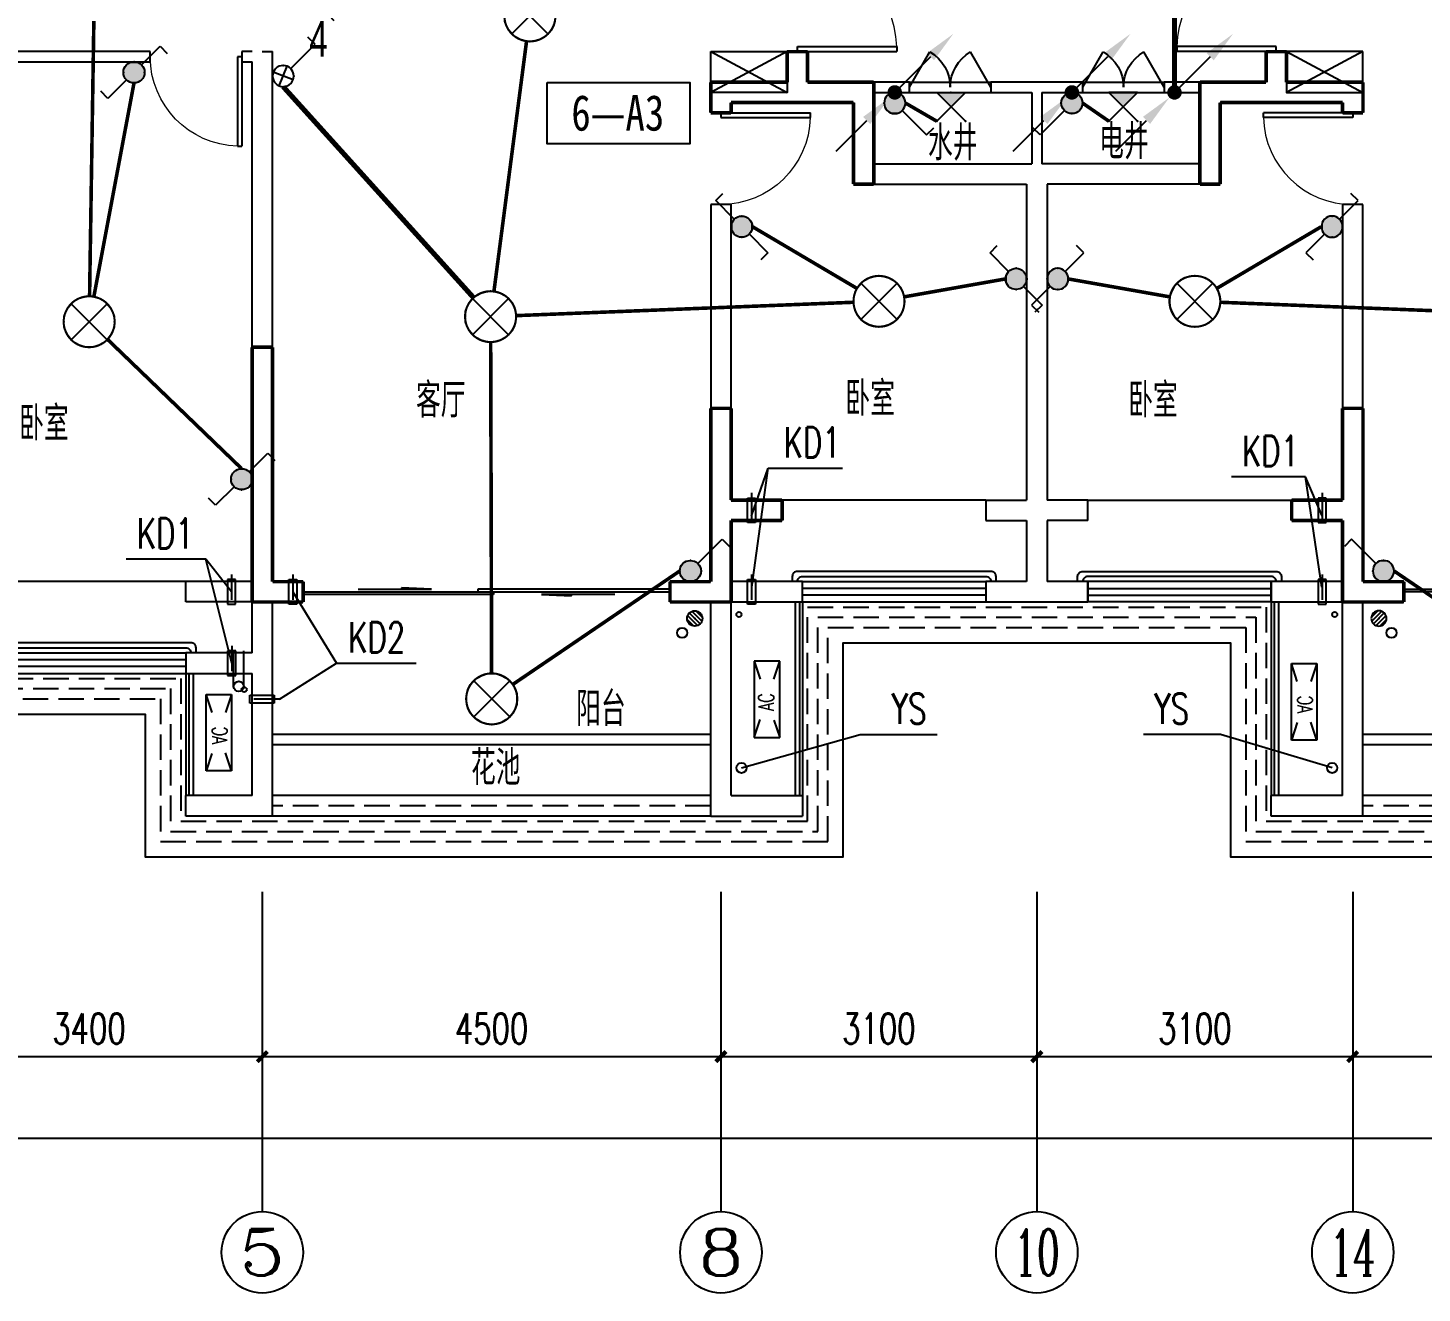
# Model space of a CAD drawing. Extents: x -993182 to -819982, y 169304 to 600104.
# Drawn here: x -979249 to -965568, y 327854 to 340267 of the extents above; entities that cross this region are included whole.
import ezdxf
from ezdxf.enums import TextEntityAlignment as Align

# ---------------------------------------------------------------- set-up
doc = ezdxf.new("R2010")
doc.units = 0
doc.header["$LTSCALE"] = 1000
doc.header["$MEASUREMENT"] = 0
doc.linetypes.add('DASH', pattern=[0.35, 0.25, -0.1])
for name, color, linetype in [('AXIS', 3, 'Continuous'), ('AXIS_TEXT', 7, 'Continuous'), ('DIM-照明', 3, 'Continuous'), ('DIM_LEAD', 3, 'Continuous'), ('EQUIP-照明', 3, 'Continuous'), ('kan', 146, 'Continuous'), ('KTIAO', 124, 'Continuous'), ('LWIRE', 4, 'Continuous'), ('PUB_TEXT', 7, 'Continuous'), ('TEL_TEXT', 7, 'Continuous'), ('VPIPE-污水', 2, 'Continuous'), ('WALL', 4, 'Continuous'), ('WINDOW', 2, 'Continuous'), ('WIRE-应急', 1, 'DASH'), ('WIRE-照明', 1, 'Continuous'), ('冷凝水管', 6, 'Continuous'), ('家具', 187, 'Continuous'), ('屋面', 139, 'Continuous'), ('文字2', 7, 'Continuous'), ('栏杆', 169, 'Continuous'), ('空调、空调洞', 66, 'Continuous'), ('面层', 215, 'Continuous')]:
    doc.layers.add(name, color=color, linetype=linetype)
doc.layers.add('RENDERING', color=125, linetype='Continuous', lineweight=13)
doc.styles.add('-宋体', font='', dxfattribs={"width": 0.8})
doc.styles.add('_ROMANC', font='romanc__.ttf', dxfattribs={"width": 0.700005})
doc.styles.add('_TCH_AXIS', font='COMPLEX', dxfattribs={"bigfont": 'GBCBIG'})
doc.styles.add('_TCH_DIM', font='SIMPLEX', dxfattribs={"bigfont": 'GBCBIG'})
doc.styles.add('_TCH_DIM_T3', font='SIMPLEX', dxfattribs={"width": 0.705882, "bigfont": 'GBCBIG'})
doc.styles.add('_TEL_DIM', font='ICED', dxfattribs={"width": 0.8, "height": 3.5, "bigfont": 'BZHZ'})
doc.styles.add('COMPLEX', font='COMPLEX')
doc.styles.add('DIM_FONT', font='simplex_.ttf', dxfattribs={"width": 0.7, "bigfont": 'GBCBIG'})
doc.styles.get("Standard").update_dxf_attribs({"font": 'gbenor.shx', "bigfont": 'gbcbig.shx'})
doc.styles.get('-宋体').set_extended_font_data('SimSun')
doc.dimstyles.new('_TCH_ARCH&&100', dxfattribs={"dimtxt": 297.5, "dimasz": 100, "dimexe": 250, "dimexo": 300, "dimgap": 126.25, "dimtad": 1, "dimdec": 0, "dimzin": 0, "dimdsep": 46, "dimtxsty": '_TCH_DIM_T3', "dimblk": 'ARCHTICK', "dimcen": 0.09, "dimclrt": 7, "dimazin": 2, "dimtfac": 1, "dimtdec": 0, "dimtix": 1, "dimtmove": 2, "dimatfit": 3, "dimfxl": 0, "dimtolj": 1, "dimtzin": 0, "dimarcsym": 0})

# ---------------------------------------------------------------- blocks, each defined once
blk = doc.blocks.new('90304092557924')
at = {"layer": 'KTIAO'}
for p, q in [((-375, 125), (-198, 66)), ((-375, 125), (-375, -125)), ((375, 125), (-375, 125)), ((375, 125), (198, 66)), ((375, -125), (375, 125)), ((-203, -68), (-375, -125)), ((-375, -125), (375, -125)), ((200, -67), (375, -125))]:
    blk.add_line(p, q, dxfattribs=at)
at = {"layer": 'KTIAO', "style": '_ROMANC', "width": 0.7}
blk.add_text('AC', height=148.6, dxfattribs=at).set_placement((-113, -66))
at = {"layer": 'KTIAO', "style": 'DIM_FONT', "oblique": 0, "width": 0.6, "flags": 9}
for tag in ['XSIZE', 'YSIZE']:
    blk.add_attdef(tag, (-375, -125), '', height=0.5, dxfattribs=at)
blk = doc.blocks.new('A$C4E4A79F1')
at = {"color": 6}
for points in [[(0, 350), (0, 0)], [(100, 350), (100, 0)]]:
    blk.add_lwpolyline(points, dxfattribs=at)
blk.add_circle((50, 350), 50, dxfattribs=at)
blk = doc.blocks.new('TRHH')
at = {"color": 6}
for centre in [(-244307, -473179), (-238511, -473179)]:
    blk.add_circle(centre, 50, dxfattribs=at)
blk = doc.blocks.new('q3')
at = {"color": 3, "const_width": 35}
for points in [[(-512986, -448688), (-512986, -448388)], [(-512986, -448388), (-512786, -448388)], [(-512786, -448688), (-512786, -448388)], [(-508286, -448688), (-508286, -448388)], [(-508286, -448388), (-508086, -448388)], [(-508086, -448688), (-508086, -448388)], [(-513736, -448688), (-512986, -448688)], [(-513736, -448988), (-513736, -448688)], [(-512786, -448688), (-512136, -448688)], [(-512136, -449688), (-512136, -448688)], [(-508936, -448688), (-508286, -448688)], [(-508936, -449688), (-508936, -448688)], [(-508086, -448688), (-507336, -448688)], [(-507336, -448988), (-507336, -448688)], [(-513536, -448888), (-512986, -448888)], [(-513536, -448988), (-513536, -448888)], [(-512986, -448888), (-512336, -448888)], [(-512336, -449688), (-512336, -448888)], [(-508736, -448888), (-508086, -448888)], [(-508736, -449688), (-508736, -448888)], [(-508086, -448888), (-507536, -448888)], [(-507536, -448988), (-507536, -448888)], [(-513536, -448988), (-513736, -448988)], [(-507336, -448988), (-507536, -448988)], [(-512136, -449688), (-512336, -449688)], [(-508736, -449688), (-508936, -449688)], [(-518236, -453788), (-518236, -451288)], [(-518236, -451288), (-518036, -451288)], [(-518036, -453588), (-518036, -451288)], [(-513736, -452788), (-513736, -451888)], [(-513736, -451888), (-513536, -451888)], [(-513536, -452788), (-513536, -451888)], [(-507536, -452788), (-507536, -451888)], [(-507536, -451888), (-507336, -451888)], [(-507336, -452788), (-507336, -451888)], [(-513736, -453588), (-513736, -452788)], [(-513536, -452788), (-513036, -452788)], [(-513036, -452788), (-513036, -452988)], [(-508036, -452788), (-507536, -452788)], [(-508036, -452988), (-508036, -452788)], [(-507336, -453588), (-507336, -452788)], [(-513536, -453788), (-513536, -452988)], [(-513536, -452988), (-513036, -452988)], [(-508036, -452988), (-507536, -452988)], [(-507536, -453788), (-507536, -452988)], [(-518036, -453588), (-517736, -453588)], [(-517736, -453588), (-517736, -453788)], [(-514136, -453588), (-513736, -453588)], [(-514136, -453788), (-514136, -453588)], [(-507336, -453588), (-506936, -453588)], [(-506936, -453588), (-506936, -453788)], [(-518236, -453788), (-517736, -453788)], [(-514136, -453788), (-513536, -453788)], [(-507536, -453788), (-506936, -453788)]]:
    blk.add_lwpolyline(points, dxfattribs=at)
blk = doc.blocks.new('A$C06D6341B')
at = {"layer": '空调、空调洞', "linetype": 'DASH'}
for p, q in [((80, 290), (0, 290)), ((0, 290), (0, 50)), ((40, 0), (40, 340)), ((80, 50), (80, 290)), ((0, 50), (80, 50))]:
    blk.add_line(p, q, dxfattribs=at)
blk = doc.blocks.new('$lvtry$00000171')
for p, q in [((-74, 11), (-11, 74)), ((-70, -27), (27, 70)), ((-53, -53), (53, 53)), ((-27, -70), (70, 27)), ((11, -74), (74, -11))]:
    blk.add_line(p, q)
blk.add_circle((0, 0), 75)
blk.add_point((0, 0))
blk = doc.blocks.new('kt')
at = {"layer": 'DIM_LEAD'}
for p, q in [((-435444, -797559), (-435281, -797092)), ((-435442, -798259), (-435281, -797092)), ((-435442, -798259), (-435281, -797092)), ((-435442, -798259), (-435281, -797092)), ((-435442, -798259), (-435281, -797092)), ((-435442, -798259), (-435281, -797092)), ((-435281, -797092), (-434552, -797092)), ((-430007, -797175), (-430735, -797175)), ((-429846, -798259), (-430007, -797175)), ((-429846, -798259), (-430007, -797175)), ((-429846, -798259), (-430007, -797175)), ((-429846, -798259), (-430007, -797175)), ((-429846, -798259), (-430007, -797175)), ((-429844, -797559), (-430007, -797175)), ((-440799, -797985), (-441580, -797985)), ((-440544, -799004), (-440799, -797985)), ((-440544, -799004), (-440799, -797985)), ((-440544, -799004), (-440799, -797985)), ((-440544, -799004), (-440799, -797985)), ((-440544, -799004), (-440799, -797985)), ((-440546, -798304), (-440799, -797985)), ((-439944, -798304), (-439515, -799004)), ((-439944, -798304), (-439515, -799004)), ((-439944, -798304), (-439515, -799004)), ((-439944, -798304), (-439515, -799004)), ((-439944, -798304), (-439515, -799004)), ((-440076, -799358), (-439515, -799004)), ((-439515, -799004), (-438735, -799004))]:
    blk.add_line(p, q, dxfattribs=at)
at = {"layer": 'VPIPE-污水'}
for centre in [(-436124, -798706, -76424), (-429164, -798706, -76424)]:
    blk.add_circle(centre, 50, dxfattribs=at)
at = {"layer": '冷凝水管'}
for centre in [(-435567, -798527, -76424), (-429721, -798527, -76424), (-440422, -799264, -76424)]:
    blk.add_circle(centre, 25, dxfattribs=at)
at = {"layer": '家具', "rotation": 89.99999999999999}
blk.add_blockref('$lvtry$00000171', (-436001, -798565, -76424), dxfattribs=at)
at = {"layer": '家具', "yscale": -1, "rotation": 90.00000000000001}
blk.add_blockref('$lvtry$00000171', (-429287, -798565, -76424), dxfattribs=at)
at = {"layer": '空调、空调洞', "xscale": -1}
for p, rotation in [((-435484, -797334, -76424), 180), ((-439984, -798134, -76424), 180), ((-435484, -798134, -76424), 180), ((-440076, -799318, -76424), 90)]:
    blk.add_blockref('A$C06D6341B', p, dxfattribs=dict(at, rotation=rotation))
at = {"layer": '空调、空调洞'}
for p, rotation in [((-429804, -797334, -76424), 180.0000000000046), ((-440506, -798134, -76424), 180), ((-429804, -798134, -76424), 180.0000000000046), ((-440504, -798834, -76424), 180)]:
    blk.add_blockref('A$C06D6341B', p, dxfattribs=dict(at, rotation=rotation))
at = {"layer": 'DIM_LEAD', "color": 7, "style": '_TCH_DIM', "width": 0.705882}
for s, p in [('KD1', (-435127, -796987)), ('KD1', (-430630, -797070)), ('KD1', (-441475, -797880)), ('KD2', (-439400, -798899))]:
    blk.add_text(s, height=297.5, dxfattribs=at).set_placement(p)
blk = doc.blocks.new('trh')
at = {"layer": 'DIM_LEAD'}
for p, q in [((-244307, -473179), (-243142, -472851)), ((-243142, -472851), (-242388, -472851)), ((-239608, -472851), (-240362, -472851)), ((-238511, -473179), (-239608, -472851))]:
    blk.add_line(p, q, dxfattribs=at)
at = {"layer": 'DIM_LEAD', "color": 7, "style": '_TCH_DIM', "width": 0.705882}
for p in [(-242833, -472746), (-240257, -472746)]:
    blk.add_text('YS', height=297.5, dxfattribs=at).set_placement(p)
blk = doc.blocks.new('$DorLib2D$00000131')
at = {"color": 0, "linetype": 'Continuous'}
for p, q in [((0.15, 0.125), (0.2319, 0.1973)), ((0.2319, 0.1973), (0.2319, 0.125)), ((-0.5, 0.125), (-0.5, 0)), ((0.0192, 0.125), (-0.5, 0.125)), ((0.0192, 0), (0.0192, 0.125)), ((0.35, 0.125), (0.15, 0.125)), ((-0.5, 0), (0.0192, 0)), ((-0.024, 0), (0.5, 0)), ((-0.024, -0.125), (-0.024, 0)), ((0.5, 0), (0.5, -0.125)), ((-0.35, -0.125), (-0.15, -0.125)), ((-0.2319, -0.1973), (-0.2319, -0.125)), ((-0.15, -0.125), (-0.2319, -0.1973)), ((0.5, -0.125), (-0.024, -0.125))]:
    blk.add_line(p, q, dxfattribs=at)
blk = doc.blocks.new('$DorLib2D$00000001')
for p, q in [((0.45, 0.975), (0.5, 0.975)), ((0.45, 0), (0.45, 0.975)), ((0.5, 0), (0.5, 0.975)), ((0.5, 0), (0.45, 0))]:
    blk.add_line(p, q)
at = {"lineweight": 13}
blk.add_arc((0.475, 0), 0.975, 91.4693, 180, dxfattribs=at)
blk = doc.blocks.new('$WINLIB2D$00000001')
at = {"color": 0}
for points in [[(-0.5, 0.5), (-0.5, -0.5)], [(-0.5, 0.5), (0.5, 0.5)], [(0.5, -0.5), (0.5, 0.5)], [(0.5, 0.1667), (-0.5, 0.1667)], [(0.5, -0.1667), (-0.5, -0.1667)], [(-0.5, -0.5), (0.5, -0.5)]]:
    blk.add_lwpolyline(points, dxfattribs=at)
blk = doc.blocks.new('$DorLib2D$00000231')
at = {"color": 0}
for p, q in [((-0.5, 0), (-0.25, 0.433)), ((0.5, 0), (0.25, 0.433))]:
    blk.add_line(p, q, dxfattribs=at)
for centre, start, end in [((-0.5, 0), 0, 60), ((0.5, 0), 120, 180)]:
    blk.add_arc(centre, 0.5, start, end, dxfattribs=at)
blk = doc.blocks.new('_AXISO')
blk.add_circle((0, 0), 0.5)
at = {"layer": 'AXIS_TEXT', "style": 'COMPLEX', "width": 1.041667}
blk.add_attdef('A', text='', height=0.56, dxfattribs=at).set_placement((-0.25, -0.28), (0.25, -0.28), align=Align.FIT)
blk = doc.blocks.new('_ArchTick')
at = {"color": 0, "linetype": 'ByBlock', "const_width": 0.4}
blk.add_lwpolyline([(-0.5, -0.5), (0.5, 0.5)], dxfattribs=at)
blk = doc.blocks.new('*D842')
at = {"layer": 'AXIS', "color": 0, "lineweight": -2}
for p, q in [((-343309, -412527), (-343309, -415195)), ((-287609, -412527), (-287609, -415195)), ((-343309, -414945), (-287609, -414945))]:
    blk.add_line(p, q, dxfattribs=at)
at = {"layer": 'Defpoints', "color": 0}
for p in [(-343309, -412227), (-287609, -412227), (-287609, -414945)]:
    blk.add_point(p, dxfattribs=at)
at = {"layer": 'AXIS', "color": 0, "lineweight": -2, "xscale": 100, "yscale": 100, "zscale": 100, "rotation": 180}
blk.add_blockref('_ArchTick', (-343309, -414945), dxfattribs=at)
at = {"layer": 'AXIS', "color": 0, "lineweight": -2, "xscale": 100, "yscale": 100, "zscale": 100}
blk.add_blockref('_ArchTick', (-287609, -414945), dxfattribs=at)
at = {"layer": 'AXIS', "color": 7, "insert": (-315459, -414670), "char_height": 297.5, "attachment_point": 5, "style": '_TCH_DIM_T3'}
blk.add_mtext('\\A1;55700', dxfattribs=at)
blk = doc.blocks.new('*D845')
at = {"layer": 'AXIS', "color": 0, "lineweight": -2}
for p, q in [((-341509, -412527), (-341509, -414395)), ((-338109, -412527), (-338109, -414395)), ((-341509, -414145), (-338109, -414145))]:
    blk.add_line(p, q, dxfattribs=at)
at = {"layer": 'Defpoints', "color": 0}
for p in [(-341509, -412227), (-338109, -412227), (-338109, -414145)]:
    blk.add_point(p, dxfattribs=at)
at = {"layer": 'AXIS', "color": 0, "lineweight": -2, "xscale": 100, "yscale": 100, "zscale": 100, "rotation": 180}
blk.add_blockref('_ArchTick', (-341509, -414145), dxfattribs=at)
at = {"layer": 'AXIS', "color": 0, "lineweight": -2, "xscale": 100, "yscale": 100, "zscale": 100}
blk.add_blockref('_ArchTick', (-338109, -414145), dxfattribs=at)
at = {"layer": 'AXIS', "color": 7, "insert": (-339809, -413870), "char_height": 297.5, "attachment_point": 5, "style": '_TCH_DIM_T3'}
blk.add_mtext('\\A1;3400', dxfattribs=at)
blk = doc.blocks.new('*D846')
at = {"layer": 'AXIS', "color": 0, "lineweight": -2}
for p, q in [((-338109, -412527), (-338109, -414395)), ((-333609, -412527), (-333609, -414395)), ((-338109, -414145), (-333609, -414145))]:
    blk.add_line(p, q, dxfattribs=at)
at = {"layer": 'Defpoints', "color": 0}
for p in [(-338109, -412227), (-333609, -412227), (-333609, -414145)]:
    blk.add_point(p, dxfattribs=at)
at = {"layer": 'AXIS', "color": 0, "lineweight": -2, "xscale": 100, "yscale": 100, "zscale": 100, "rotation": 180}
blk.add_blockref('_ArchTick', (-338109, -414145), dxfattribs=at)
at = {"layer": 'AXIS', "color": 0, "lineweight": -2, "xscale": 100, "yscale": 100, "zscale": 100}
blk.add_blockref('_ArchTick', (-333609, -414145), dxfattribs=at)
at = {"layer": 'AXIS', "color": 7, "insert": (-335859, -413870), "char_height": 297.5, "attachment_point": 5, "style": '_TCH_DIM_T3'}
blk.add_mtext('\\A1;4500', dxfattribs=at)
blk = doc.blocks.new('*D847')
at = {"layer": 'AXIS', "color": 0, "lineweight": -2}
for p, q in [((-333609, -412527), (-333609, -414395)), ((-330509, -412527), (-330509, -414395)), ((-333609, -414145), (-330509, -414145))]:
    blk.add_line(p, q, dxfattribs=at)
at = {"layer": 'Defpoints', "color": 0}
for p in [(-333609, -412227), (-330509, -412227), (-330509, -414145)]:
    blk.add_point(p, dxfattribs=at)
at = {"layer": 'AXIS', "color": 0, "lineweight": -2, "xscale": 100, "yscale": 100, "zscale": 100, "rotation": 180}
blk.add_blockref('_ArchTick', (-333609, -414145), dxfattribs=at)
at = {"layer": 'AXIS', "color": 0, "lineweight": -2, "xscale": 100, "yscale": 100, "zscale": 100}
blk.add_blockref('_ArchTick', (-330509, -414145), dxfattribs=at)
at = {"layer": 'AXIS', "color": 7, "insert": (-332059, -413870), "char_height": 297.5, "attachment_point": 5, "style": '_TCH_DIM_T3'}
blk.add_mtext('\\A1;3100', dxfattribs=at)
blk = doc.blocks.new('*D848')
at = {"layer": 'AXIS', "color": 0, "lineweight": -2}
for p, q in [((-330509, -412527), (-330509, -414395)), ((-327409, -412527), (-327409, -414395)), ((-330509, -414145), (-327409, -414145))]:
    blk.add_line(p, q, dxfattribs=at)
at = {"layer": 'Defpoints', "color": 0}
for p in [(-330509, -412227), (-327409, -412227), (-327409, -414145)]:
    blk.add_point(p, dxfattribs=at)
at = {"layer": 'AXIS', "color": 0, "lineweight": -2, "xscale": 100, "yscale": 100, "zscale": 100, "rotation": 180}
blk.add_blockref('_ArchTick', (-330509, -414145), dxfattribs=at)
at = {"layer": 'AXIS', "color": 0, "lineweight": -2, "xscale": 100, "yscale": 100, "zscale": 100}
blk.add_blockref('_ArchTick', (-327409, -414145), dxfattribs=at)
at = {"layer": 'AXIS', "color": 7, "insert": (-328959, -413870), "char_height": 297.5, "attachment_point": 5, "style": '_TCH_DIM_T3'}
blk.add_mtext('\\A1;3100', dxfattribs=at)
blk = doc.blocks.new('*D849')
at = {"layer": 'AXIS', "color": 0, "lineweight": -2}
for p, q in [((-327409, -412527), (-327409, -414395)), ((-322909, -412527), (-322909, -414395)), ((-327409, -414145), (-322909, -414145))]:
    blk.add_line(p, q, dxfattribs=at)
at = {"layer": 'Defpoints', "color": 0}
for p in [(-327409, -412227), (-322909, -412227), (-322909, -414145)]:
    blk.add_point(p, dxfattribs=at)
at = {"layer": 'AXIS', "color": 0, "lineweight": -2, "xscale": 100, "yscale": 100, "zscale": 100, "rotation": 180}
blk.add_blockref('_ArchTick', (-327409, -414145), dxfattribs=at)
at = {"layer": 'AXIS', "color": 0, "lineweight": -2, "xscale": 100, "yscale": 100, "zscale": 100}
blk.add_blockref('_ArchTick', (-322909, -414145), dxfattribs=at)
at = {"layer": 'AXIS', "color": 7, "insert": (-325159, -413870), "char_height": 297.5, "attachment_point": 5, "style": '_TCH_DIM_T3'}
blk.add_mtext('\\A1;4500', dxfattribs=at)
blk = doc.blocks.new('$equip$00002539')
for p, q in [((-0.354, 0.354), (0.354, -0.354)), ((0.354, 0.354), (-0.354, -0.354))]:
    blk.add_line(p, q)
at = {"const_width": 0.04}
blk.add_lwpolyline([(-0.5, 0, 1), (0.5, 0, 1), (-0.5, 0, 0.911406)], format="xyb", dxfattribs=at)
blk.add_circle((0, 0), 0.5)
for p in [(0, 0.5), (-0.5, 0), (0.5, 0), (0, -0.5)]:
    blk.add_point(p)
at = {"color": 7, "style": '_TEL_DIM', "flags": 1}
blk.add_attdef('A', text='', height=0.00002, dxfattribs=at).set_placement((0, 0), align=Align.MIDDLE_CENTER)
blk = doc.blocks.new('$equip$00001208')
for p, q in [((0.147, 0.356), (0.512, 0.72)), ((0.512, 0.72), (0.653, 0.579)), ((-0.147, 0.061), (-0.512, -0.304)), ((-0.512, -0.304), (-0.653, -0.162))]:
    blk.add_line(p, q)
blk.add_circle((0, 0.208), 0.208)
for points in [[(-0.18, 0.312), (0.18, 0.312), (-0.208, 0.208), (0.208, 0.208)], [(-0.104, 0.389), (0.104, 0.389), (-0.18, 0.312), (0.18, 0.312)], [(0, 0.417), (0, 0.417), (-0.104, 0.389), (0.104, 0.389)], [(-0.18, 0.104), (0.18, 0.104), (-0.208, 0.208), (0.208, 0.208)], [(-0.104, 0.028), (0.104, 0.028), (-0.18, 0.104), (0.18, 0.104)], [(0, 0), (0, 0), (-0.104, 0.028), (0.104, 0.028)]]:
    blk.add_solid(points)
at = {"layer": 'EQUIP-照明'}
for p in [(0, 0.417), (-0.208, 0.208), (0, 0), (0.208, 0.208)]:
    blk.add_point(p, dxfattribs=at)
at = {"layer": 'EQUIP-照明', "flags": 9}
blk.add_attdef('A', (0, 0), '', height=0.00002, dxfattribs=at)
blk = doc.blocks.new('$equip$00001154')
for p, q in [((0, 0.283), (0, -0.283)), ((0, 0.283), (0.566, -0.283)), ((0.566, 0.283), (0, -0.283))]:
    blk.add_line(p, q)
for p in [(0.566, 0.283), (0, 0.004), (0.283, 0), (0.566, -0.283)]:
    blk.add_point(p)
blk.add_solid([(0, -0.283), (0.283, 0), (0, 0.283)])
at = {"layer": 'TEL_TEXT', "style": '_TEL_DIM', "flags": 1}
blk.add_attdef('A', text='', height=0.00002, dxfattribs=at).set_placement((0, 0), align=Align.MIDDLE_CENTER)
blk = doc.blocks.new('$equip$00001962')
for p, q in [((0.147, 0.356), (0.625, 0.833)), ((0.625, 0.833), (0.766, 0.692))]:
    blk.add_line(p, q)
blk.add_circle((0, 0.208), 0.208)
for p in [(0, 0.417), (-0.208, 0.208), (0, 0), (0.208, 0.208)]:
    blk.add_point(p)
for points in [[(-0.18, 0.313), (0.18, 0.313), (-0.208, 0.208), (0.208, 0.208)], [(-0.104, 0.389), (0.104, 0.389), (-0.18, 0.313), (0.18, 0.313)], [(0, 0.417), (0, 0.417), (-0.104, 0.389), (0.104, 0.389)], [(-0.18, 0.104), (0.18, 0.104), (-0.208, 0.208), (0.208, 0.208)], [(-0.104, 0.028), (0.104, 0.028), (-0.18, 0.104), (0.18, 0.104)], [(0, 0), (0, 0), (-0.104, 0.028), (0.104, 0.028)]]:
    blk.add_solid(points)
at = {"layer": 'TEL_TEXT', "style": '_TEL_DIM', "flags": 1}
blk.add_attdef('A', text='', height=0.00002, dxfattribs=at).set_placement((0, 0), align=Align.MIDDLE_CENTER)
blk = doc.blocks.new('$TelecSys$00000081')
for p, q in [((0.104, 0.104), (0.104, 0.104)), ((-0.104, -0.104), (-0.104, -0.104)), ((-1.15, -1.15), (-0.55, -0.55))]:
    blk.add_line(p, q)
at = {"const_width": 0.142}
blk.add_lwpolyline([(0.071, 0, 1), (-0.071, 0, 1)], format="xyb", close=True, dxfattribs=at)
blk.add_solid([(-0.62, -0.48), (-0.48, -0.62), (-0.1, -0.1)])
at = {"width": 0.8, "flags": 9}
blk.add_attdef('A', (0, 0), '', height=0.00002, rotation=180, dxfattribs=at)
blk = doc.blocks.new('$TelecSys$00000079')
for p, q in [((0.7, 0.7), (0, 0)), ((0.104, 0.104), (0.104, 0.104)), ((-0.104, -0.104), (-0.104, -0.104))]:
    blk.add_line(p, q)
at = {"const_width": 0.142}
blk.add_lwpolyline([(-0.071, 0, 1), (0.071, 0, 1)], format="xyb", close=True, dxfattribs=at)
blk.add_solid([(0.63, 0.77), (0.77, 0.63), (1.15, 1.15)])
at = {"width": 0.8, "flags": 9}
blk.add_attdef('A', (0, 0), '', height=0.00002, dxfattribs=at)
blk = doc.blocks.new('$TELECSYS$00000095')
blk.add_line((0.4, 0.4), (-0.4, -0.4))
at = {"width": 0.8}
blk.add_attdef('N', text='', height=1, dxfattribs=at).set_placement((-0.017, 1.056), align=Align.MIDDLE)
blk = doc.blocks.new('$TelecSys$00000152')
blk.add_blockref('$TELECSYS$00000095', (0, 0))
at = {"style": '_TEL_DIM', "width": 0.7}
blk.add_attdef('N', text='', height=0.875, dxfattribs=at).set_placement((-0.015, 0.924), align=Align.MIDDLE)
blk = doc.blocks.new('$equip$00003183')
for p, q in [((0.147, 0.356), (0.625, 0.833)), ((0.625, 0.833), (0.766, 0.692)), ((-0.194, 0.132), (0.194, 0.285)), ((-0.076, 0.402), (0.076, 0.014))]:
    blk.add_line(p, q)
blk.add_circle((0, 0.208), 0.208)
for p in [(0, 0.417), (-0.208, 0.208), (0, 0), (0.208, 0.208)]:
    blk.add_point(p)
at = {"flags": 9}
blk.add_attdef('A', (0, 0), '', height=0.00002, dxfattribs=at)
blk = doc.blocks.new('5#、7#楼参照')
at = {"layer": 'AXIS'}
for p, q in [((-338108.8, -414222.9), (-338108.8, -415665)), ((-333608.8, -414222.9), (-333608.8, -415665)), ((-330508.8, -414222.9), (-330508.8, -415665)), ((-327408.8, -414222.9), (-327408.8, -415665))]:
    blk.add_line(p, q, dxfattribs=at)
at = {"layer": 'kan'}
for p, q in [((-332808.8, -409684.6), (-332808.8, -411584.6)), ((-328208.8, -409684.6), (-328208.8, -411584.6)), ((-338858.8, -410384.6), (-338858.8, -411584.6))]:
    blk.add_line(p, q, dxfattribs=at)
at = {"layer": 'kan', "color": 124, "elevation": 0}
for points in [[(-333708.8, -410984.6), (-338008.8, -410984.6), (-338008.8, -410984.6)], [(-333708.8, -411084.6), (-338008.8, -411084.6)], [(-323008.8, -410984.6), (-327308.8, -410984.6), (-327308.8, -410984.6)], [(-323008.8, -411084.6), (-327308.8, -411084.6)]]:
    blk.add_lwpolyline(points, dxfattribs=at)
at = {"layer": 'kan'}
for points in [[(-333708.8, -411584.6), (-338008.8, -411584.6)], [(-323008.8, -411584.6), (-327308.8, -411584.6)], [(-333708.8, -411784.6), (-338008.8, -411784.6)], [(-323008.8, -411784.6), (-327308.8, -411784.6)]]:
    blk.add_lwpolyline(points, dxfattribs=at)
at = {"layer": 'kan', "linetype": 'DASH'}
for points in [[(-333708.8, -411684.6), (-338008.8, -411684.6)], [(-323008.8, -411684.6), (-327308.8, -411684.6)]]:
    blk.add_lwpolyline(points, dxfattribs=at)
at = {"layer": 'WALL'}
for p, q in [((-339208.8, -404284.6), (-341408.8, -404284.6)), ((-341408.8, -404384.6), (-339208.8, -404384.6)), ((-339208.8, -404384.6), (-339208.8, -404284.6)), ((-338208.8, -404284.6), (-338308.8, -404284.6)), ((-338308.8, -404284.6), (-338308.8, -404384.6)), ((-338308.8, -404384.6), (-338208.8, -404384.6)), ((-338208.8, -409484.6), (-338208.8, -404384.6)), ((-338109.2, -404284.2), (-338108.8, -404284.2)), ((-338108.8, -404284.2), (-338008.8, -404284.6)), ((-338008.8, -404384.6), (-338008.8, -404284.6)), ((-338008.8, -409484.6), (-338008.8, -404384.6)), ((-332758.8, -404284.6), (-332958.8, -404284.6)), ((-332958.8, -404284.6), (-332958.8, -404584.6)), ((-332758.8, -404584.6), (-332758.8, -404284.6)), ((-328058.8, -404284.6), (-328258.8, -404284.6)), ((-328258.8, -404284.6), (-328258.8, -404584.6)), ((-328058.8, -404584.6), (-328058.8, -404284.6)), ((-333708.8, -404584.6), (-333708.8, -404884.6)), ((-333708.8, -404584.6), (-332958.8, -404584.6)), ((-332758.8, -404584.6), (-332208.8, -404584.6)), ((-332208.8, -404584.6), (-332108.8, -404584.6)), ((-331758.8, -404584.6), (-332108.8, -404584.6)), ((-331758.8, -404684.6), (-331758.8, -404584.6)), ((-330508.8, -404584.6), (-330958.8, -404584.6)), ((-330958.8, -404584.6), (-330958.8, -404684.6)), ((-330058.8, -404584.6), (-330508.8, -404584.6)), ((-330058.8, -404684.6), (-330058.8, -404584.6)), ((-328808.8, -404584.6), (-329258.8, -404584.6)), ((-329258.8, -404584.6), (-329258.8, -404684.6)), ((-328258.8, -404584.6), (-328808.8, -404584.6)), ((-327308.8, -404584.6), (-328058.8, -404584.6)), ((-327308.8, -404884.6), (-327308.8, -404584.6)), ((-333508.8, -404884.6), (-333508.8, -404784.6)), ((-333508.8, -404784.6), (-332858.8, -404784.6)), ((-332858.8, -404784.6), (-332308.8, -404784.6)), ((-332308.8, -404784.6), (-332308.8, -405584.6)), ((-332108.8, -404684.6), (-331758.8, -404684.6)), ((-332108.8, -404684.6), (-332108.8, -404684.6)), ((-332108.8, -404684.6), (-332108.8, -404684.6)), ((-332108.8, -404784.6), (-332108.8, -405384.6)), ((-330958.8, -404684.6), (-330558.8, -404684.6)), ((-330558.8, -404684.6), (-330558.8, -405384.6)), ((-330458.8, -404684.6), (-330458.8, -405384.6)), ((-330458.8, -404684.6), (-330058.8, -404684.6)), ((-329258.8, -404684.6), (-328908.8, -404684.6)), ((-328908.8, -404684.6), (-328908.8, -405384.6)), ((-328708.8, -404784.6), (-328708.8, -405584.6)), ((-328158.8, -404784.6), (-328708.8, -404784.6)), ((-327508.8, -404784.6), (-328158.8, -404784.6)), ((-327508.8, -404784.6), (-327508.8, -404884.6)), ((-333708.8, -404884.6), (-333508.8, -404884.6)), ((-327508.8, -404884.6), (-327308.8, -404884.6)), ((-332108.8, -405384.6), (-330558.8, -405384.6)), ((-328908.8, -405384.6), (-330458.8, -405384.6)), ((-332308.8, -405584.6), (-330608.8, -405584.6)), ((-330608.8, -405584.6), (-330608.8, -408684.6)), ((-328708.8, -405584.6), (-330408.8, -405584.6)), ((-330408.8, -405584.6), (-330408.8, -408684.6)), ((-333508.8, -405784.6), (-333708.8, -405784.6)), ((-333708.8, -405784.6), (-333708.8, -408784.6)), ((-333508.8, -408684.6), (-333508.8, -405784.6)), ((-327308.8, -405784.6), (-327508.8, -405784.6)), ((-327508.8, -405784.6), (-327508.8, -408684.6)), ((-327308.8, -408784.6), (-327308.8, -405784.6)), ((-333708.8, -409484.6), (-333708.8, -408784.6)), ((-333508.8, -408684.6), (-333008.8, -408684.6)), ((-333008.8, -408684.6), (-333008.8, -408884.6)), ((-331008.8, -408684.6), (-330608.8, -408684.6)), ((-331008.8, -408684.6), (-331008.8, -408884.6)), ((-330008.8, -408684.6), (-330408.8, -408684.6)), ((-330008.8, -408884.6), (-330008.8, -408684.6)), ((-327508.8, -408684.6), (-328008.8, -408684.6)), ((-328008.8, -408884.6), (-328008.8, -408684.6)), ((-327308.8, -409484.6), (-327308.8, -408784.6)), ((-333508.8, -408884.6), (-333008.8, -408884.6)), ((-333508.8, -409484.6), (-333508.8, -408884.6)), ((-331008.8, -408884.6), (-330608.8, -408884.6)), ((-330608.8, -408884.6), (-330608.8, -409484.6)), ((-330408.8, -408884.6), (-330408.8, -409484.6)), ((-330008.8, -408884.6), (-330408.8, -408884.6)), ((-327508.8, -408884.6), (-328008.8, -408884.6)), ((-327508.8, -409484.6), (-327508.8, -408884.6)), ((-338208.8, -409484.6), (-338858.8, -409484.6)), ((-338858.8, -409684.6), (-338858.8, -409484.6)), ((-337708.8, -409484.6), (-338008.8, -409484.6)), ((-337708.8, -409684.6), (-337708.8, -409484.6)), ((-333708.8, -409484.6), (-334108.8, -409484.6)), ((-334108.8, -409484.6), (-334108.8, -409684.6)), ((-332808.8, -409484.6), (-333508.8, -409484.6)), ((-332808.8, -409684.6), (-332808.8, -409484.6)), ((-330608.8, -409484.6), (-331008.8, -409484.6)), ((-331008.8, -409484.6), (-331008.8, -409684.6)), ((-330008.8, -409484.6), (-330408.8, -409484.6)), ((-330008.8, -409684.6), (-330008.8, -409484.6)), ((-327508.8, -409484.6), (-328208.8, -409484.6)), ((-328208.8, -409484.6), (-328208.8, -409684.6)), ((-326908.8, -409484.6), (-327308.8, -409484.6)), ((-326908.8, -409684.6), (-326908.8, -409484.6)), ((-338208.8, -409684.6), (-338858.8, -409684.6)), ((-338208.8, -410184.6), (-338208.8, -409684.6)), ((-338008.8, -409684.6), (-337708.8, -409684.6)), ((-338008.8, -410284.6), (-338008.8, -409684.6)), ((-334108.8, -409684.6), (-333708.8, -409684.6)), ((-333708.8, -411784.6), (-333708.8, -409684.6)), ((-333508.8, -409684.6), (-332808.8, -409684.6)), ((-333508.8, -411584.6), (-333508.8, -409684.6)), ((-331008.8, -409684.6), (-330508.8, -409684.6)), ((-330508.8, -409684.6), (-330008.8, -409684.6)), ((-328208.8, -409684.6), (-327508.8, -409684.6)), ((-327508.8, -411584.6), (-327508.8, -409684.6)), ((-327308.8, -409684.6), (-326908.8, -409684.6)), ((-327308.8, -411784.6), (-327308.8, -409684.6)), ((-338208.8, -410184.6), (-338858.8, -410184.6)), ((-338858.8, -410184.6), (-338858.8, -410384.6)), ((-338008.8, -411784.6), (-338008.8, -410284.6)), ((-338858.8, -410384.6), (-338208.8, -410384.6)), ((-338208.8, -411584.6), (-338208.8, -410384.6)), ((-338208.8, -411584.6), (-338858.8, -411584.6)), ((-338858.8, -411784.6), (-338858.8, -411584.6)), ((-333508.8, -411584.6), (-332808.8, -411584.6)), ((-332808.8, -411584.6), (-332808.8, -411784.6)), ((-327508.8, -411584.6), (-328208.8, -411584.6)), ((-328208.8, -411784.6), (-328208.8, -411584.6)), ((-338008.8, -411784.6), (-338858.8, -411784.6)), ((-333708.8, -411784.6), (-332808.8, -411784.6)), ((-327308.8, -411784.6), (-328208.8, -411784.6))]:
    blk.add_line(p, q, dxfattribs=at)
at = {"layer": 'WINDOW'}
for p, q in [((-331758.8, -404584.6, 0), (-330958.8, -404584.6, 0)), ((-330058.8, -404584.6, 0), (-329258.8, -404584.6, 0)), ((-331758.8, -404684.6, 0), (-330958.8, -404684.6, 0)), ((-330058.8, -404684.6, 0), (-329258.8, -404684.6, 0)), ((-331008.8, -408684.6), (-333008.8, -408684.6)), ((-330008.8, -408684.6), (-328008.8, -408684.6)), ((-338858.8, -409484.6), (-340958.8, -409484.6))]:
    blk.add_line(p, q, dxfattribs=at)
at = {"layer": '家具'}
for points in [[(-333708.8, -404284.6), (-332958.8, -404284.6), (-332958.8, -404684.6), (-333708.8, -404684.6)], [(-327308.8, -404284.6), (-328058.8, -404284.6), (-328058.8, -404684.6), (-327308.8, -404684.6)]]:
    blk.add_lwpolyline(points, close=True, dxfattribs=at)
for points in [[(-332958.8, -404284.6), (-333708.8, -404684.6)], [(-333708.8, -404284.6), (-332958.8, -404684.6)], [(-328058.8, -404284.6), (-327308.8, -404684.6)], [(-327308.8, -404284.6), (-328058.8, -404684.6)]]:
    blk.add_lwpolyline(points, dxfattribs=at)
at = {"layer": '屋面', "color": 190}
blk.add_lwpolyline([(-334808.8, -395184.6), (-334808.8, -396884.6), (-338608.8, -396884.6), (-338608.8, -398484.6), (-343708.8, -398484.6), (-343708.8, -406784.6), (-342008.8, -406784.6), (-342008.8, -410784.6), (-339258.8, -410784.6), (-339258.8, -412184.6), (-332408.8, -412184.6), (-332408.8, -410084.6), (-328608.8, -410084.6), (-328608.8, -412184.6), (-321758.8, -412184.6), (-321758.8, -410784.6), (-319008.8, -410784.6), (-319008.8, -406784.6), (-317308.8, -406784.6), (-317308.8, -398484.6), (-322408.8, -398484.6), (-322408.8, -396884.6), (-326208.8, -396884.6), (-326208.8, -395184.6)], close=True, dxfattribs=at)
at = {"layer": '屋面', "color": 190, "linetype": 'DASH'}
for points in [[(-334658.8, -395334.6), (-334658.8, -397034.6), (-338458.8, -397034.6), (-338458.8, -398634.6), (-343558.8, -398634.6), (-343558.8, -406634.6), (-341858.8, -406634.6), (-341858.8, -410634.6), (-339108.8, -410634.6), (-339108.8, -412034.6), (-332558.8, -412034.6), (-332558.8, -409934.6), (-328458.8, -409934.6), (-328458.8, -412034.6), (-321908.8, -412034.6), (-321908.8, -410634.6), (-319158.8, -410634.6), (-319158.8, -406634.6), (-317458.8, -406634.6), (-317458.8, -398634.6), (-322558.8, -398634.6), (-322558.8, -397034.6), (-326358.8, -397034.6), (-326358.8, -395334.6)], [(-334558.8, -395434.6), (-334558.8, -397134.6), (-338358.8, -397134.6), (-338358.8, -398734.6), (-343458.8, -398734.6), (-343458.8, -406534.6), (-341758.8, -406534.6), (-341758.8, -410534.6), (-339008.8, -410534.6), (-339008.8, -411934.6), (-332658.8, -411934.6), (-332658.8, -409834.6), (-328358.8, -409834.6), (-328358.8, -411934.6), (-322008.8, -411934.6), (-322008.8, -410534.6), (-319258.8, -410534.6), (-319258.8, -406534.6), (-317558.8, -406534.6), (-317558.8, -398734.6), (-322658.8, -398734.6), (-322658.8, -397134.6), (-326458.8, -397134.6), (-326458.8, -395434.6)], [(-334458.8, -395534.6), (-334458.8, -397234.6), (-338258.8, -397234.6), (-338258.8, -398834.6), (-343358.8, -398834.6), (-343358.8, -406434.6), (-341658.8, -406434.6), (-341658.8, -410434.6), (-338908.8, -410434.6), (-338908.8, -411834.6), (-332758.8, -411834.6), (-332758.8, -409734.6), (-328258.8, -409734.6), (-328258.8, -411834.6), (-322108.8, -411834.6), (-322108.8, -410434.6), (-319358.8, -410434.6), (-319358.8, -406434.6), (-317658.8, -406434.6), (-317658.8, -398834.6), (-322758.8, -398834.6), (-322758.8, -397234.6), (-326558.8, -397234.6), (-326558.8, -395534.6)]]:
    blk.add_lwpolyline(points, close=True, dxfattribs=at)
at = {"layer": '栏杆'}
for p, q in [((-332878.8, -409684.6), (-332878.8, -411584.6)), ((-332838.8, -409684.6), (-332838.8, -411584.6)), ((-328178.8, -409684.6), (-328178.8, -411584.6)), ((-328138.8, -409684.6), (-328138.8, -411584.6)), ((-338828.8, -410384.6), (-338828.8, -411584.6)), ((-338788.8, -410384.6), (-338788.8, -411584.6))]:
    blk.add_line(p, q, dxfattribs=at)
for points in [[(-330908.8, -409484.6), (-330908.8, -409434.6, 0.4142136), (-330958.8, -409384.6), (-332858.8, -409384.6, 0.4142136), (-332908.8, -409434.6), (-332908.8, -409484.6)], [(-332858.8, -409484.6), (-332858.8, -409484.6, -0.4142136), (-332808.8, -409434.6), (-331008.8, -409434.6, -0.4142136), (-330958.8, -409484.6), (-330958.8, -409484.6)], [(-330108.8, -409484.6), (-330108.8, -409434.6, -0.4142136), (-330058.8, -409384.6), (-328158.8, -409384.6, -0.4142136), (-328108.8, -409434.6), (-328108.8, -409484.6)], [(-328158.8, -409484.6), (-328158.8, -409484.6, 0.4142136), (-328208.8, -409434.6), (-330008.8, -409434.6, 0.4142136), (-330058.8, -409484.6), (-330058.8, -409484.6)], [(-338758.8, -410184.6), (-338758.8, -410134.6, 0.4142136), (-338808.8, -410084.6), (-341008.8, -410084.6, 0.4142136), (-341058.8, -410134.6), (-341058.8, -410184.6)], [(-341008.8, -410184.6), (-341008.8, -410184.6, -0.4142136), (-340958.8, -410134.6), (-338858.8, -410134.6, -0.4142136), (-338808.8, -410184.6), (-338808.8, -410184.6)]]:
    blk.add_lwpolyline(points, format="xyb", dxfattribs=at)
at = {"color": 6}
blk.add_blockref('TRHH', (-89100, 61866.3), dxfattribs=at)
at = {"color": 6, "rotation": 180}
blk.add_blockref('A$C4E4A79F1', (-338290.5, -410162.5), dxfattribs=at)
at = {"layer": 'AXIS'}
ref = blk.add_blockref('_AXISO', (-338108.8, -416065), dxfattribs=dict(at, xscale=800, yscale=800, zscale=800))
ref.add_attrib('A', '5', dxfattribs={"layer": 'AXIS_TEXT', "height": 452.5, "style": '_TCH_AXIS', "width": 1.5}).set_placement((-338335.1, -416291.3), (-337882.5, -416291.3), align=Align.FIT)
ref = blk.add_blockref('_AXISO', (-333608.8, -416065), dxfattribs=dict(at, xscale=800, yscale=800, zscale=800))
ref.add_attrib('A', '8', dxfattribs={"layer": 'AXIS_TEXT', "height": 452.5, "style": '_TCH_AXIS', "width": 1.5}).set_placement((-333835.1, -416291.3), (-333382.5, -416291.3), align=Align.FIT)
ref = blk.add_blockref('_AXISO', (-330508.8, -416065), dxfattribs=dict(at, xscale=800, yscale=800, zscale=800))
ref.add_attrib('A', '10', dxfattribs={"layer": 'AXIS_TEXT', "height": 452.55, "style": '_TCH_AXIS', "width": 0.724138}).set_placement((-330735.1, -416291.3), (-330282.5, -416291.3), align=Align.FIT)
ref = blk.add_blockref('_AXISO', (-327408.8, -416065), dxfattribs=dict(at, xscale=800, yscale=800, zscale=800))
ref.add_attrib('A', '14', dxfattribs={"layer": 'AXIS_TEXT', "height": 452.55, "style": '_TCH_AXIS', "width": 0.677419}).set_placement((-327635.1, -416291.3), (-327182.5, -416291.3), align=Align.FIT)
at = {"layer": 'RENDERING', "rotation": 90}
blk.add_blockref('90304092557924', (-333156.6, -410640.1), dxfattribs=at)
at = {"layer": 'RENDERING', "xscale": -1, "rotation": 270}
for p in [(-327886, -410664.1), (-338534.9, -410967.6)]:
    blk.add_blockref('90304092557924', p, dxfattribs=at)
at = {"layer": 'WINDOW'}
for name, p, xscale, yscale, zscale, rotation in [('$DorLib2D$00000001', (-332858.8, -403784.6), 1000, 1000, 1000, 270), ('$DorLib2D$00000001', (-328158.8, -403784.6), 1000, -1000, 1000, 270), ('$DorLib2D$00000001', (-338758.8, -404334.6), 900, -900, 900, 359.9999999989485), ('$DorLib2D$00000231', (-331358.8, -404634.6), -800, 800, -800, 359.9999999999875), ('$DorLib2D$00000231', (-329658.8, -404634.6), -800, 800, -800, 359.9999999999882), ('$DorLib2D$00000001', (-333608.8, -405334.6), 900, -900, 900, 90.00000000003497), ('$DorLib2D$00000001', (-327408.8, -405334.6), 900, 900, 900, 90), ('$WINLIB2D$00000001', (-331908.8, -409584.6), -1800, 200, -1800, 180), ('$DorLib2D$00000131', (-325108.8, -409584.6), 3600, 200, 3600, 180), ('$WINLIB2D$00000001', (-339908.8, -410284.6), 2100, -200, 2100, 359.9999999999843)]:
    blk.add_blockref(name, p, dxfattribs=dict(at, xscale=xscale, yscale=yscale, zscale=zscale, rotation=rotation))
at = {"layer": 'WINDOW', "yscale": -200}
for name, p, xscale, zscale in [('$DorLib2D$00000131', (-335908.8, -409584.6), 3600, 3600), ('$WINLIB2D$00000001', (-329108.8, -409584.6), -1800, -1800)]:
    blk.add_blockref(name, p, dxfattribs=dict(at, xscale=xscale, zscale=zscale))
at = {"layer": '面层'}
for name, p in [('kt', (102134.9, 388719.5)), ('trh', (-89100, 61866.3)), ('q3', (180027.2, 44103.1))]:
    blk.add_blockref(name, p, dxfattribs=at)
at = {"layer": 'AXIS'}
for p1, p2, distance, picture, middle in [((-343308.8, -412227), (-287608.8, -412227), -2718, '*D842', (-315458.8, -414670)), ((-341508.8, -412227), (-338108.8, -412227), -1918, '*D845', (-339808.8, -413870)), ((-338108.8, -412227), (-333608.8, -412227), -1918, '*D846', (-335858.8, -413870)), ((-333608.8, -412227), (-330508.8, -412227), -1918, '*D847', (-332058.8, -413870)), ((-330508.8, -412227), (-327408.8, -412227), -1918, '*D848', (-328958.8, -413870)), ((-327408.8, -412227), (-322908.8, -412227), -1918, '*D849', (-325158.8, -413870))]:
    dim = blk.add_aligned_dim(p1=p1, p2=p2, distance=distance, dimstyle='_TCH_ARCH&&100', dxfattribs=at)
    dim.commit()
    dim.dimension.update_dxf_attribs({"geometry": picture, "text_midpoint": middle})

msp = doc.modelspace()

# ---------------------------------------------------------------- linework, layer by layer
at = {"layer": 'WIRE-应急', "linetype": 'DASH', "const_width": 50, "elevation": 0}
msp.add_lwpolyline([(-967998, 340684), (-967998, 339634)], dxfattribs=at)
at = {"layer": 'WIRE-照明', "linetype": 'Continuous', "const_width": 35, "elevation": 0}
for points in [[(-978644, 337634), (-978602, 340334)], [(-974676, 337682), (-974356, 340137)], [(-978602, 337630), (-978208, 339726)], [(-970332, 339352), (-970639, 339530)], [(-968901, 339530), (-968643, 339352)], [(-972140, 338317), (-971114, 337711)], [(-966557, 338317), (-967583, 337711)], [(-970652, 337628), (-969657, 337804)], [(-968044, 337628), (-969040, 337804)], [(-974459, 337444), (-971148, 337575)], [(-964238, 337444), (-967548, 337575)], [(-978468, 337211), (-977152, 335943)]]:
    msp.add_lwpolyline(points, dxfattribs=at)
at = {"layer": 'WIRE-照明', "linetype": 'Continuous'}
for points, const_width in [([(-974876, 337620), (-976744, 339690)], 50), ([(-974708, 337184), (-974699, 333934)], 35), ([(-974492, 333825), (-972852, 334939)], 35), ([(-964205, 333825), (-965844, 334939)], 35)]:
    msp.add_lwpolyline(points, dxfattribs=dict(at, const_width=const_width))
at = {"layer": '文字2', "color": 5}
msp.add_lwpolyline([(-974154, 339730), (-972754, 339730), (-972754, 339130), (-974154, 339130)], close=True, dxfattribs=at)

# ---------------------------------------------------------------- block references
at = {"layer": 'DIM-照明'}
ref = msp.add_blockref('$TelecSys$00000152', (-976378, 340481, 0), dxfattribs=dict(at, xscale=-350, yscale=350, zscale=350, rotation=177.3214549044065))
ref.add_attrib('N', '4', dxfattribs={"layer": '0', "color": 7, "height": 350, "rotation": 0, "style": '_TEL_DIM', "width": 0.7}).set_placement((-976398, 340158, 0), align=Align.MIDDLE)
at = {"layer": 'EQUIP-照明', "yscale": 500, "zscale": 500}
for name, p, xscale in [('$equip$00002539', (-974323, 340384, 0), 500), ('$equip$00002539', (-970898, 337584, 0), 500), ('$equip$00002539', (-967798, 337584, 0), -500), ('$equip$00002539', (-974709, 337434, 0), 500), ('$equip$00002539', (-978648, 337384, 0), 500), ('$equip$00001962', (-972748, 334834), 500), ('$equip$00001962', (-965948, 334834), -500), ('$equip$00002539', (-974698, 333684), 500)]:
    msp.add_blockref(name, p, dxfattribs=dict(at, xscale=xscale))
for name, p, xscale, rotation in [('$equip$00003183', (-976848, 339794), -500, 270.0000000017509), ('$equip$00001208', (-978208, 339934, 0), 500, 180), ('$equip$00001962', (-970743, 339634, 0), -500, 180), ('$equip$00001154', (-970190, 339634, 0), -500, 90), ('$equip$00001962', (-969005, 339634, 0), 500, 180), ('$equip$00001154', (-968502, 339634, 0), 500, 270), ('$equip$00001208', (-972348, 338317, 0), 500, 270), ('$equip$00001208', (-966348, 338317, 0), -500, 90), ('$equip$00001208', (-969448, 337804, 0), 500, 90), ('$equip$00001208', (-969248, 337804, 0), -500, 270), ('$equip$00001208', (-977152, 335943, 0), 500, 180)]:
    msp.add_blockref(name, p, dxfattribs=dict(at, xscale=xscale, rotation=rotation))
at = {"layer": 'LWIRE', "xscale": 500, "yscale": 500, "zscale": 500}
for name, p in [('$TelecSys$00000079', (-970743, 339634, 0)), ('$TelecSys$00000079', (-969005, 339634, 0)), ('$TelecSys$00000079', (-967998, 339634, 0)), ('$TelecSys$00000081', (-970743, 339634, 0)), ('$TelecSys$00000081', (-969005, 339634, 0)), ('$TelecSys$00000081', (-967998, 339634, 0))]:
    msp.add_blockref(name, p, dxfattribs=at)
at = {"layer": '面层'}
msp.add_blockref('5#、7#楼参照', (-638840, 744319), dxfattribs=at)

# ---------------------------------------------------------------- texts
at = {"layer": 'PUB_TEXT'}
for s, p in [('水井', (-970417, 338968, 76424)), ('电井', (-968738, 338981)), ('卧室', (-971228, 336460, 0)), ('客厅', (-975441, 336444, 0)), ('卧室', (-968452, 336444, 0)), ('卧室', (-979335, 336217, 0)), ('阳台', (-973869, 333416, 0)), ('花池', (-974902, 332839, 0))]:
    msp.add_text(s, height=337.6, dxfattribs=at).set_placement(p)
at = {"layer": '文字2', "color": 63, "style": '-宋体', "width": 0.8}
msp.add_text('6—A3', height=350, dxfattribs=at).set_placement((-973461, 339434), align=Align.MIDDLE_CENTER)

doc.saveas('drawing.dxf')
